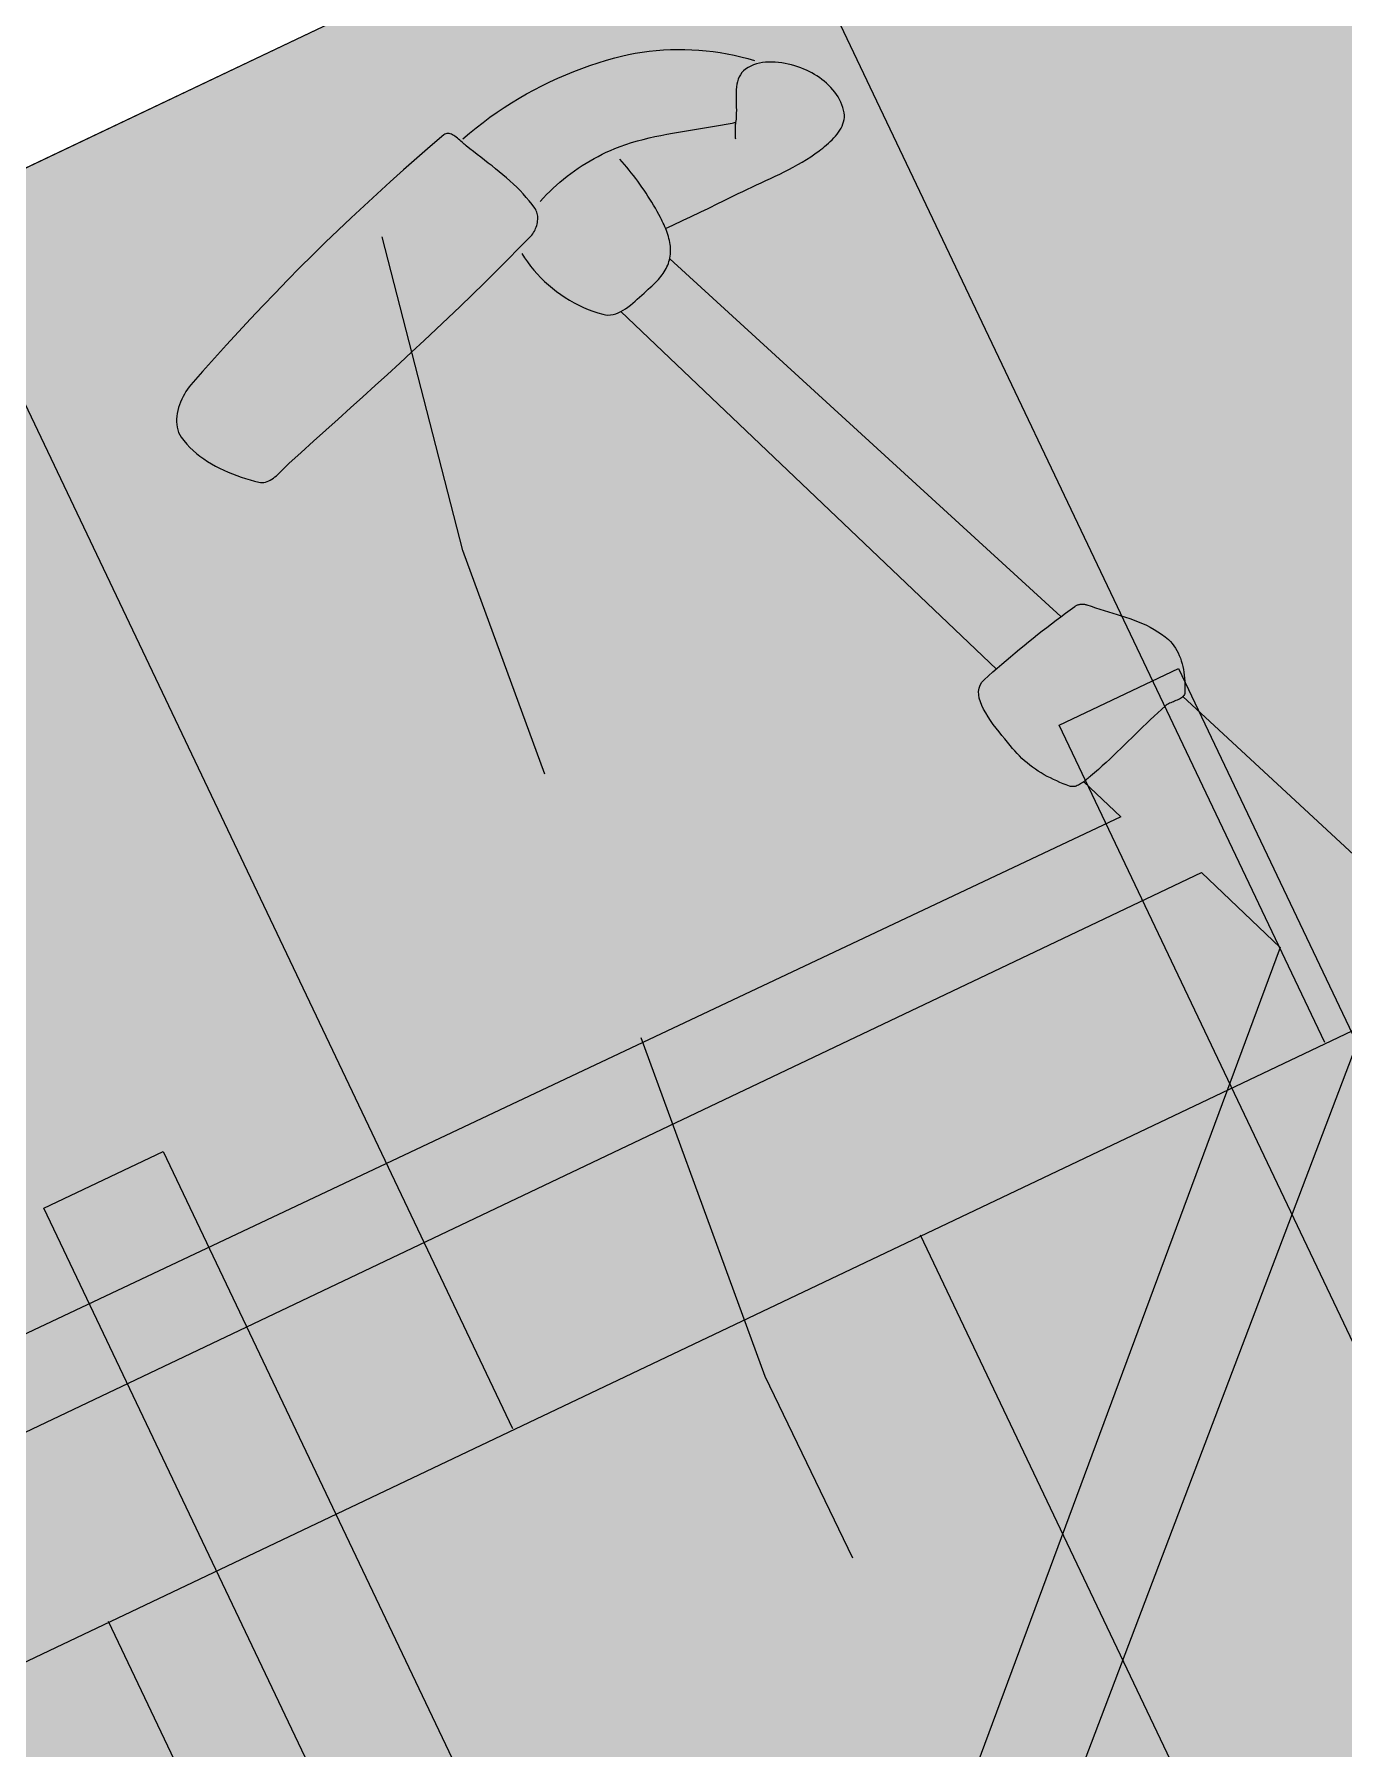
# Model space of a CAD drawing. Header units: metres. Extents: x 678805 to 1359287, y 2747329 to 5497370.
# Drawn here: x 680006.296 to 680006.878, y 2748700.958 to 2748701.721 of the extents above; entities that cross this region are included whole.
import ezdxf

# ---------------------------------------------------------------- set-up
doc = ezdxf.new("R2010")
doc.units = ezdxf.units.M
doc.linetypes.add('XREF_MON_SFT_TREES$0$HIDDEN', pattern=[0.375, 0.25, -0.125])
for name, color, linetype in [('00_XREF_MON_HSC_PAVEMENT', 7, 'Continuous'), ('00_XREF_TWQ_BUILDINGS', 7, 'Continuous'), ('00_XREF_TWQ_SFT_TREES', 7, 'Continuous'), ('XREF_MON_SFT_TREES$0$SL_TREE_CANOPY', 251, 'XREF_MON_SFT_TREES$0$HIDDEN')]:
    doc.layers.add(name, color=color, linetype=linetype)
doc.layers.add('XREF_MON_HSC_FURNITURE$0$03-PG-CBIncluded', color=8, linetype='Continuous', lineweight=5)
doc.layers.add('XREF_MON_HSC_PAVEMENT$0$02-L-Joints-Paviment_07_Precast Concrete Blocks 60X40', color=7, linetype='Continuous', lineweight=5, true_color=0x999999)
doc.layers.add('XREF_MON_HSC_PAVEMENT$0$03-TR-Pavement_07_Precast Concrete Blocks 60X40', color=7, linetype='Continuous', lineweight=5, true_color=0x999999)
doc.layers.add('XREF_MON_SFT_TREES$0$SL_TREE_PROSOPIS_CINERARIA', color=7, linetype='Continuous', true_color=0x5f7f00)
doc.layers.get('XREF_MON_SFT_TREES$0$SL_TREE_PROSOPIS_CINERARIA').off()

# ---------------------------------------------------------------- blocks, each defined once
blk = doc.blocks.new('XREF_MON_SFT_TREES$0$Prosopis_cineraria')
at = {"layer": 'XREF_MON_SFT_TREES$0$SL_TREE_CANOPY', "linetype": 'XREF_MON_SFT_TREES$0$HIDDEN'}
blk.add_circle((0, 0), 4, dxfattribs=at)
blk = doc.blocks.new('XREF_MON_SFT_TREES')
at = {"layer": 'XREF_MON_SFT_TREES$0$SL_TREE_PROSOPIS_CINERARIA', "rotation": 25.44812939262281}
for p in [(680010.30675, 2748702.681), (680002.62132, 2748699.04973)]:
    blk.add_blockref('XREF_MON_SFT_TREES$0$Prosopis_cineraria', p, dxfattribs=at)
blk = doc.blocks.new('XREF_MON_HSC_PAVEMENT')
at = {"layer": 'XREF_MON_HSC_PAVEMENT$0$02-L-Joints-Paviment_07_Precast Concrete Blocks 60X40'}
for points in [[(680006.87, 2748701.27258), (680006.61212, 2748701.81451)], [(680006.5088, 2748701.10071), (680006.25093, 2748701.64264)], [(680006.94807, 2748700.645), (680006.69019, 2748701.18693)], [(680006.58688, 2748700.47313), (680006.329, 2748701.01506)]]:
    blk.add_lwpolyline(points, dxfattribs=at)
at = {"layer": 'XREF_MON_HSC_PAVEMENT$0$03-TR-Pavement_07_Precast Concrete Blocks 60X40'}
for points in [[(680009.14681, 2748703.01999), (679987.832, 2748692.87701)], [(680009.40467, 2748702.47822), (680003.62708, 2748699.72886)]]:
    blk.add_lwpolyline(points, dxfattribs=at)
blk = doc.blocks.new('XREF_MON_HSC_FURNITURE$0$Bicycle rack')
at = {"true_color": 0xfcfcfc}
h = blk.add_hatch(color=7, dxfattribs=at)
h.dxf.hatch_style = 1
h.paths.add_polyline_path([(3659.3427, 29.62146), (3659.3427, 34.43162), (3657.5927, 34.43162), (3657.5927, 29.62146)])
at = {"color": 253}
for p, q in [((3658.02621, 32.42809), (3658.20679, 32.49999)), ((3657.99374, 32.42936), (3657.99537, 32.43043)), ((3657.99537, 32.43043), (3657.99705, 32.43141)), ((3657.99705, 32.43141), (3657.99878, 32.43232)), ((3657.99878, 32.43232), (3658.00057, 32.43313)), ((3658.00057, 32.43313), (3658.00171, 32.43356)), ((3658.00171, 32.43356), (3658.00289, 32.4339)), ((3658.00289, 32.4339), (3658.00408, 32.43417)), ((3658.00408, 32.43417), (3658.0053, 32.43435)), ((3658.0053, 32.43435), (3658.00654, 32.43446)), ((3658.00654, 32.43446), (3658.00778, 32.4345)), ((3658.00778, 32.4345), (3658.00904, 32.43447)), ((3658.00904, 32.43447), (3658.01031, 32.43438)), ((3658.01031, 32.43438), (3658.01158, 32.43423)), ((3658.01158, 32.43423), (3658.01285, 32.43402)), ((3658.01285, 32.43402), (3658.01411, 32.43376)), ((3658.01411, 32.43376), (3658.01538, 32.43345)), ((3658.01538, 32.43345), (3658.01663, 32.4331)), ((3658.01663, 32.4331), (3658.01787, 32.4327)), ((3658.01787, 32.4327), (3658.0191, 32.43227)), ((3658.0191, 32.43227), (3658.0203, 32.4318)), ((3658.0203, 32.4318), (3658.02149, 32.4313)), ((3658.02149, 32.4313), (3658.02265, 32.43077)), ((3658.02265, 32.43077), (3658.02378, 32.43022)), ((3658.02378, 32.43022), (3658.02488, 32.42965)), ((3658.02488, 32.42965), (3658.02531, 32.42938)), ((3658.66657, 31.94339), (3658.1942, 32.4366)), ((3657.98475, 32.42168), (3657.98617, 32.42308)), ((3657.98617, 32.42308), (3657.98762, 32.42444)), ((3657.98762, 32.42444), (3657.9891, 32.42575)), ((3657.9891, 32.42575), (3657.99061, 32.42702)), ((3657.99061, 32.42702), (3657.99215, 32.42822)), ((3657.99215, 32.42822), (3657.99374, 32.42936)), ((3658.02531, 32.42938), (3658.02566, 32.42905)), ((3658.02566, 32.42905), (3658.02594, 32.42868)), ((3658.02594, 32.42868), (3658.02616, 32.42826)), ((3658.02616, 32.42826), (3658.02632, 32.4278)), ((3658.02632, 32.4278), (3658.02644, 32.42731)), ((3658.02637, 32.42206), (3658.02636, 32.42146)), ((3658.0264, 32.42266), (3658.02637, 32.42206)), ((3658.02644, 32.42327), (3658.0264, 32.42266)), ((3658.02644, 32.42731), (3658.02651, 32.42679)), ((3658.02648, 32.42388), (3658.02644, 32.42327)), ((3658.02652, 32.42449), (3658.02648, 32.42388)), ((3658.02651, 32.42679), (3658.02655, 32.42624)), ((3658.02655, 32.42509), (3658.02652, 32.42449)), ((3658.02655, 32.42624), (3658.02656, 32.42568)), ((3658.02656, 32.42568), (3658.02655, 32.42509)), ((3657.97787, 32.41435), (3657.97923, 32.41584)), ((3657.97923, 32.41584), (3657.98059, 32.41732)), ((3657.98059, 32.41732), (3657.98196, 32.41879)), ((3657.98196, 32.41879), (3657.98334, 32.42025)), ((3657.98334, 32.42025), (3657.98475, 32.42168)), ((3658.02636, 32.42146), (3658.02637, 32.42087)), ((3658.02637, 32.42087), (3658.02641, 32.4203)), ((3658.02641, 32.4203), (3658.02649, 32.41976)), ((3658.02649, 32.41976), (3658.02662, 32.41923)), ((3658.02662, 32.41923), (3658.02726, 32.41705)), ((3658.02726, 32.41705), (3658.02793, 32.41487)), ((3658.02793, 32.41487), (3658.02862, 32.4127)), ((3658.10043, 32.40187), (3658.14558, 32.41924)), ((3658.14558, 32.41924), (3658.63531, 31.91561)), ((3657.97067, 32.40667), (3657.97085, 32.40688)), ((3657.97085, 32.40688), (3657.97105, 32.40708)), ((3657.97105, 32.40708), (3657.97243, 32.40849)), ((3657.97243, 32.40849), (3657.9738, 32.40993)), ((3657.9738, 32.40993), (3657.97516, 32.41139)), ((3657.97516, 32.41139), (3657.97652, 32.41286)), ((3657.97652, 32.41286), (3657.97787, 32.41435)), ((3658.02862, 32.4127), (3658.02932, 32.41053)), ((3658.02932, 32.41053), (3658.03004, 32.40836)), ((3658.03004, 32.40836), (3658.03077, 32.4062)), ((3657.70694, 32.39972), (3657.70583, 32.399)), ((3657.7081, 32.4004), (3657.70694, 32.39972)), ((3657.70928, 32.40104), (3657.7081, 32.4004)), ((3657.71049, 32.40163), (3657.70928, 32.40104)), ((3657.71173, 32.40217), (3657.71049, 32.40163)), ((3657.71299, 32.40266), (3657.71173, 32.40217)), ((3657.71426, 32.4031), (3657.71299, 32.40266)), ((3657.71555, 32.40347), (3657.71426, 32.4031)), ((3657.71684, 32.40379), (3657.71555, 32.40347)), ((3657.71814, 32.40403), (3657.71684, 32.40379)), ((3657.71944, 32.40421), (3657.71814, 32.40403)), ((3657.72074, 32.40431), (3657.71944, 32.40421)), ((3657.72203, 32.40434), (3657.72074, 32.40431)), ((3657.72331, 32.40428), (3657.72203, 32.40434)), ((3657.72458, 32.40415), (3657.72331, 32.40428)), ((3657.72582, 32.40392), (3657.72458, 32.40415)), ((3657.72705, 32.4036), (3657.72582, 32.40392)), ((3657.72799, 32.40326), (3657.72705, 32.4036)), ((3657.72887, 32.40283), (3657.72799, 32.40326)), ((3657.72971, 32.4023), (3657.72887, 32.40283)), ((3657.73049, 32.40169), (3657.72971, 32.4023)), ((3657.73122, 32.401), (3657.73049, 32.40169)), ((3657.7319, 32.40025), (3657.73122, 32.401)), ((3657.73254, 32.39943), (3657.7319, 32.40025)), ((3657.73314, 32.39856), (3657.73254, 32.39943)), ((3657.96923, 32.40298), (3657.96926, 32.40326)), ((3657.96923, 32.40269), (3657.96923, 32.40298)), ((3657.96924, 32.40242), (3657.96923, 32.40269)), ((3657.96927, 32.40214), (3657.96924, 32.40242)), ((3657.96926, 32.40326), (3657.96929, 32.40354)), ((3657.96931, 32.40187), (3657.96927, 32.40214)), ((3657.96929, 32.40354), (3657.96934, 32.40382)), ((3657.96979, 32.39932), (3657.96931, 32.40187)), ((3657.96934, 32.40382), (3657.9694, 32.40411)), ((3657.9694, 32.40411), (3657.96948, 32.40439)), ((3657.96948, 32.40439), (3657.96956, 32.40466)), ((3657.96956, 32.40466), (3657.96966, 32.40493)), ((3657.96966, 32.40493), (3657.96978, 32.4052)), ((3657.96978, 32.4052), (3657.9699, 32.40547)), ((3657.97029, 32.39678), (3657.96979, 32.39932)), ((3657.9699, 32.40547), (3657.97004, 32.40572)), ((3657.97004, 32.40572), (3657.97018, 32.40597)), ((3657.97018, 32.40597), (3657.97033, 32.40621)), ((3657.97033, 32.40621), (3657.9705, 32.40644)), ((3657.9705, 32.40644), (3657.97067, 32.40667)), ((3658.03077, 32.4062), (3658.0315, 32.40404)), ((3658.0315, 32.40404), (3658.03224, 32.40188)), ((3658.03224, 32.40188), (3658.03299, 32.39973)), ((3658.03299, 32.39973), (3658.03373, 32.39757)), ((3658.10043, 31.50229), (3658.10043, 32.40187)), ((3657.6977, 32.39162), (3657.69677, 32.39049)), ((3657.69867, 32.39272), (3657.6977, 32.39162)), ((3657.69966, 32.39377), (3657.69867, 32.39272)), ((3657.70068, 32.39478), (3657.69966, 32.39377)), ((3657.7017, 32.39575), (3657.70068, 32.39478)), ((3657.70273, 32.39666), (3657.7017, 32.39575)), ((3657.70372, 32.39747), (3657.70273, 32.39666)), ((3657.70475, 32.39825), (3657.70372, 32.39747)), ((3657.70583, 32.399), (3657.70475, 32.39825)), ((3657.73369, 32.39764), (3657.73314, 32.39856)), ((3657.7342, 32.39668), (3657.73369, 32.39764)), ((3657.73467, 32.39568), (3657.7342, 32.39668)), ((3657.7351, 32.39465), (3657.73467, 32.39568)), ((3657.7355, 32.39361), (3657.7351, 32.39465)), ((3657.73587, 32.39254), (3657.7355, 32.39361)), ((3657.7362, 32.39147), (3657.73587, 32.39254)), ((3657.75227, 32.30569), (3657.97074, 32.39439)), ((3657.9708, 32.39424), (3657.97029, 32.39678)), ((3657.97132, 32.3917), (3657.9708, 32.39424)), ((3657.97186, 32.38917), (3657.97132, 32.3917)), ((3658.03373, 32.39757), (3658.03447, 32.39541)), ((3658.03447, 32.39541), (3658.0352, 32.39325)), ((3658.0352, 32.39325), (3658.03592, 32.39109)), ((3657.69279, 32.38435), (3657.69217, 32.38306)), ((3657.69347, 32.38563), (3657.69279, 32.38435)), ((3657.69421, 32.38689), (3657.69347, 32.38563)), ((3657.69502, 32.38812), (3657.69421, 32.38689)), ((3657.69587, 32.38932), (3657.69502, 32.38812)), ((3657.69677, 32.39049), (3657.69587, 32.38932)), ((3657.73651, 32.3904), (3657.7362, 32.39147)), ((3657.73679, 32.38934), (3657.73651, 32.3904)), ((3657.73704, 32.38828), (3657.73679, 32.38934)), ((3657.73726, 32.38725), (3657.73704, 32.38828)), ((3657.73747, 32.38624), (3657.73726, 32.38725)), ((3657.73787, 32.38402), (3657.73747, 32.38624)), ((3657.7382, 32.38179), (3657.73787, 32.38402)), ((3657.97241, 32.38663), (3657.97186, 32.38917)), ((3657.97297, 32.3841), (3657.97241, 32.38663)), ((3657.97355, 32.38158), (3657.97297, 32.3841)), ((3658.03592, 32.39109), (3658.03664, 32.38893)), ((3658.03664, 32.38893), (3658.03733, 32.38676)), ((3658.03733, 32.38676), (3658.03801, 32.38458)), ((3658.03801, 32.38458), (3658.03867, 32.3824)), ((3657.68676, 32.37524), (3657.68884, 32.37755)), ((3657.69039, 32.37638), (3657.69034, 32.37503)), ((3657.69056, 32.37773), (3657.69039, 32.37638)), ((3657.69082, 32.37908), (3657.69056, 32.37773)), ((3657.69119, 32.38041), (3657.69082, 32.37908)), ((3657.69164, 32.38174), (3657.69119, 32.38041)), ((3657.69217, 32.38306), (3657.69164, 32.38174)), ((3657.73849, 32.37955), (3657.7382, 32.38179)), ((3657.73872, 32.37731), (3657.73849, 32.37955)), ((3657.7389, 32.37506), (3657.73872, 32.37731)), ((3657.97414, 32.37905), (3657.97355, 32.38158)), ((3657.97474, 32.37653), (3657.97414, 32.37905)), ((3657.97535, 32.37401), (3657.97474, 32.37653)), ((3658.03867, 32.3824), (3658.03931, 32.38022)), ((3658.03931, 32.38022), (3658.03993, 32.37802)), ((3658.03993, 32.37802), (3658.04051, 32.37582)), ((3658.04147, 32.37201), (3658.06265, 32.38016)), ((3658.06265, 32.38016), (3658.06005, 31.50489)), ((3657.68092, 32.36788), (3657.6828, 32.3704)), ((3657.6828, 32.3704), (3657.68475, 32.37285)), ((3657.68475, 32.37285), (3657.68676, 32.37524)), ((3657.69034, 32.37503), (3657.6904, 32.37369)), ((3657.6904, 32.37369), (3657.69058, 32.37234)), ((3657.69058, 32.37234), (3657.69086, 32.37123)), ((3657.69086, 32.37123), (3657.69128, 32.37019)), ((3657.69128, 32.37019), (3657.69182, 32.36923)), ((3657.69182, 32.36923), (3657.69248, 32.36834)), ((3657.73905, 32.37281), (3657.7389, 32.37506)), ((3657.73915, 32.37055), (3657.73905, 32.37281)), ((3657.73923, 32.36829), (3657.73915, 32.37055)), ((3657.97598, 32.3715), (3657.97535, 32.37401)), ((3657.97662, 32.36899), (3657.97598, 32.3715)), ((3657.97727, 32.36648), (3657.97662, 32.36899)), ((3658.04051, 32.37582), (3658.04065, 32.3753)), ((3658.04065, 32.3753), (3658.04079, 32.37477)), ((3658.04079, 32.37477), (3658.04093, 32.37423)), ((3658.04093, 32.37423), (3658.04108, 32.37368)), ((3658.04108, 32.37368), (3658.04122, 32.37312)), ((3658.04122, 32.37312), (3658.04136, 32.37255)), ((3658.04136, 32.37255), (3658.04148, 32.37198)), ((3658.04148, 32.37198), (3658.04159, 32.3714)), ((3658.04159, 32.3714), (3658.04169, 32.37083)), ((3658.04169, 32.37083), (3658.04176, 32.37027)), ((3658.04176, 32.37027), (3658.0418, 32.36971)), ((3658.04181, 32.36862), (3658.04176, 32.3681)), ((3658.0418, 32.36971), (3658.04182, 32.36916)), ((3658.04182, 32.36916), (3658.04181, 32.36862)), ((3657.67568, 32.36001), (3657.67735, 32.36269)), ((3657.67735, 32.36269), (3657.6791, 32.36531)), ((3657.6791, 32.36531), (3657.68092, 32.36788)), ((3657.69248, 32.36834), (3657.69323, 32.36752)), ((3657.69323, 32.36752), (3657.69409, 32.36675)), ((3657.69409, 32.36675), (3657.69502, 32.36604)), ((3657.69502, 32.36604), (3657.69602, 32.36537)), ((3657.69602, 32.36537), (3657.69709, 32.36473)), ((3657.69709, 32.36473), (3657.6982, 32.36413)), ((3657.6982, 32.36413), (3657.69935, 32.36355)), ((3657.69935, 32.36355), (3657.70053, 32.363)), ((3657.70053, 32.363), (3657.70173, 32.36245)), ((3657.70173, 32.36245), (3657.70293, 32.36191)), ((3657.70293, 32.36191), (3657.70413, 32.36138)), ((3657.70413, 32.36138), (3657.70531, 32.36083)), ((3657.73927, 32.36603), (3657.73923, 32.36829)), ((3657.73929, 32.36376), (3657.73927, 32.36603)), ((3657.73928, 32.35923), (3657.73929, 32.3615)), ((3657.73929, 32.3615), (3657.73929, 32.36376)), ((3657.97794, 32.36397), (3657.97727, 32.36648)), ((3657.97862, 32.36147), (3657.97794, 32.36397)), ((3657.97931, 32.35897), (3657.97862, 32.36147)), ((3658.036, 32.36125), (3658.03481, 32.36026)), ((3658.03717, 32.36225), (3658.036, 32.36125)), ((3658.03831, 32.36328), (3658.03717, 32.36225)), ((3658.03942, 32.36433), (3658.03831, 32.36328)), ((3658.04051, 32.3654), (3658.03942, 32.36433)), ((3658.04085, 32.36578), (3658.04051, 32.3654)), ((3658.04113, 32.3662), (3658.04085, 32.36578)), ((3658.04136, 32.36664), (3658.04113, 32.3662)), ((3658.04154, 32.3671), (3658.04136, 32.36664)), ((3658.04167, 32.36759), (3658.04154, 32.3671)), ((3658.04176, 32.3681), (3658.04167, 32.36759)), ((3657.67109, 32.3517), (3657.67254, 32.35451)), ((3657.67254, 32.35451), (3657.67407, 32.35728)), ((3657.67407, 32.35728), (3657.67568, 32.36001)), ((3657.70531, 32.36083), (3657.70647, 32.36027)), ((3657.70647, 32.36027), (3657.70759, 32.35969)), ((3657.70759, 32.35969), (3657.70866, 32.35909)), ((3657.70832, 32.35153), (3657.70901, 32.35412)), ((3657.70866, 32.35909), (3657.70968, 32.35845)), ((3657.70901, 32.35412), (3657.70968, 32.35671)), ((3657.70968, 32.35845), (3657.71, 32.35824)), ((3657.70968, 32.35671), (3657.70981, 32.35725)), ((3657.70981, 32.35725), (3657.70995, 32.35778)), ((3657.70995, 32.35778), (3657.71007, 32.3582)), ((3657.71, 32.35824), (3657.71033, 32.35803)), ((3657.71033, 32.35803), (3657.71066, 32.35782)), ((3657.71066, 32.35782), (3657.71099, 32.35762)), ((3657.71099, 32.35762), (3657.71133, 32.35742)), ((3657.71133, 32.35742), (3657.71167, 32.35723)), ((3657.71167, 32.35723), (3657.71201, 32.35704)), ((3657.71201, 32.35704), (3657.71235, 32.35686)), ((3657.71235, 32.35686), (3657.7127, 32.35668)), ((3657.7127, 32.35668), (3657.71304, 32.3565)), ((3657.71304, 32.3565), (3657.71339, 32.35633)), ((3657.71339, 32.35633), (3657.71375, 32.35616)), ((3657.71375, 32.35616), (3657.7141, 32.356)), ((3657.7141, 32.356), (3657.71446, 32.35584)), ((3657.71446, 32.35584), (3657.71481, 32.35568)), ((3657.71481, 32.35568), (3657.71517, 32.35553)), ((3657.71517, 32.35553), (3657.71553, 32.35539)), ((3657.71553, 32.35539), (3657.7159, 32.35525)), ((3657.7159, 32.35525), (3657.71626, 32.35511)), ((3657.71626, 32.35511), (3657.71663, 32.35498)), ((3657.7392, 32.35241), (3657.73923, 32.35468)), ((3657.73923, 32.35468), (3657.73926, 32.35695)), ((3657.73926, 32.35695), (3657.73928, 32.35923)), ((3657.76409, 32.27598), (3657.97951, 32.35844)), ((3657.98002, 32.35648), (3657.97931, 32.35897)), ((3657.98073, 32.35399), (3657.98002, 32.35648)), ((3657.98146, 32.3515), (3657.98073, 32.35399)), ((3658.02446, 32.35349), (3658.02308, 32.35281)), ((3658.02583, 32.35421), (3658.02446, 32.35349)), ((3658.02717, 32.35497), (3658.02583, 32.35421)), ((3658.0285, 32.35577), (3658.02717, 32.35497)), ((3658.0298, 32.3566), (3658.0285, 32.35577)), ((3658.03109, 32.35747), (3658.0298, 32.3566)), ((3658.03235, 32.35837), (3658.03109, 32.35747)), ((3658.03359, 32.3593), (3658.03235, 32.35837)), ((3658.03481, 32.36026), (3658.03359, 32.3593)), ((3657.66719, 32.34304), (3657.66841, 32.34596)), ((3657.66841, 32.34596), (3657.66971, 32.34885)), ((3657.66971, 32.34885), (3657.67109, 32.3517)), ((3657.7061, 32.34378), (3657.70685, 32.34636)), ((3657.70685, 32.34636), (3657.70759, 32.34895)), ((3657.70759, 32.34895), (3657.70832, 32.35153)), ((3657.73915, 32.34561), (3657.73916, 32.34788)), ((3657.73916, 32.34788), (3657.73917, 32.35014)), ((3657.73917, 32.35014), (3657.7392, 32.35241)), ((3657.98205, 32.35004), (3657.98146, 32.3515)), ((3657.98286, 32.34882), (3657.98205, 32.35004)), ((3657.98387, 32.34782), (3657.98286, 32.34882)), ((3657.98507, 32.34703), (3657.98387, 32.34782)), ((3657.98643, 32.34642), (3657.98507, 32.34703)), ((3657.98795, 32.346), (3657.98643, 32.34642)), ((3657.98959, 32.34573), (3657.98795, 32.346)), ((3657.99512, 32.34573), (3657.99319, 32.34561)), ((3657.9971, 32.34595), (3657.99512, 32.34573)), ((3657.99912, 32.34625), (3657.9971, 32.34595)), ((3658.00116, 32.34662), (3657.99912, 32.34625)), ((3658.0032, 32.34704), (3658.00116, 32.34662)), ((3658.00522, 32.34749), (3658.0032, 32.34704)), ((3658.00721, 32.34797), (3658.00522, 32.34749)), ((3658.00915, 32.34845), (3658.00721, 32.34797)), ((3658.01102, 32.34892), (3658.00915, 32.34845)), ((3658.01279, 32.34936), (3658.01102, 32.34892)), ((3658.01446, 32.34977), (3658.01279, 32.34936)), ((3658.01593, 32.35014), (3658.01446, 32.34977)), ((3658.01739, 32.35058), (3658.01593, 32.35014)), ((3658.01884, 32.35106), (3658.01739, 32.35058)), ((3658.02027, 32.3516), (3658.01884, 32.35106)), ((3658.02168, 32.35218), (3658.02027, 32.3516)), ((3658.02308, 32.35281), (3658.02168, 32.35218)), ((3657.665, 32.33712), (3657.66606, 32.34009)), ((3657.66606, 32.34009), (3657.66719, 32.34304)), ((3657.70382, 32.33603), (3657.70458, 32.33861)), ((3657.70458, 32.33861), (3657.70534, 32.3412)), ((3657.70534, 32.3412), (3657.7061, 32.34378)), ((3657.73917, 32.34334), (3657.73915, 32.34561)), ((3657.7392, 32.34108), (3657.73917, 32.34334)), ((3657.73924, 32.33935), (3657.7392, 32.34108)), ((3657.73927, 32.33761), (3657.73924, 32.33935)), ((3657.99134, 32.3456), (3657.98959, 32.34573)), ((3657.99319, 32.34561), (3657.99134, 32.3456)), ((3657.66236, 32.32808), (3657.66316, 32.33111)), ((3657.66316, 32.33111), (3657.66404, 32.33412)), ((3657.66404, 32.33412), (3657.665, 32.33712)), ((3657.70166, 32.32826), (3657.70236, 32.33085)), ((3657.70236, 32.33085), (3657.70308, 32.33344)), ((3657.70308, 32.33344), (3657.70382, 32.33603)), ((3657.7393, 32.33588), (3657.73927, 32.33761)), ((3657.73932, 32.33414), (3657.7393, 32.33588)), ((3657.73934, 32.3324), (3657.73932, 32.33414)), ((3657.73936, 32.33067), (3657.73934, 32.3324)), ((3657.73937, 32.32893), (3657.73936, 32.33067)), ((3657.66105, 32.32198), (3657.66166, 32.32503)), ((3657.66166, 32.32503), (3657.66236, 32.32808)), ((3657.69978, 32.32045), (3657.70036, 32.32306)), ((3657.70036, 32.32306), (3657.70099, 32.32566)), ((3657.70099, 32.32566), (3657.70166, 32.32826)), ((3657.73938, 32.32719), (3657.73937, 32.32893)), ((3657.73939, 32.32546), (3657.73938, 32.32719)), ((3657.73939, 32.32372), (3657.73939, 32.32546)), ((3657.73939, 32.32198), (3657.73939, 32.32372)), ((3657.65984, 32.31441), (3657.6604, 32.31821)), ((3657.6604, 32.31821), (3657.66105, 32.32198)), ((3657.69876, 32.31521), (3657.69924, 32.31783)), ((3657.69924, 32.31783), (3657.69978, 32.32045)), ((3657.73934, 32.31503), (3657.73936, 32.31677)), ((3657.73936, 32.31677), (3657.73937, 32.31851)), ((3657.73937, 32.31851), (3657.73938, 32.32025)), ((3657.73938, 32.32025), (3657.73939, 32.32198)), ((3657.65898, 32.30676), (3657.65937, 32.3106)), ((3657.65937, 32.3106), (3657.65984, 32.31441)), ((3657.69772, 32.30728), (3657.69799, 32.30993)), ((3657.69799, 32.30993), (3657.69834, 32.31258)), ((3657.69834, 32.31258), (3657.69876, 32.31521)), ((3657.71506, 32.30767), (3657.7135, 32.30735)), ((3657.71663, 32.30796), (3657.71506, 32.30767)), ((3657.71819, 32.30823), (3657.71663, 32.30796)), ((3657.71977, 32.30848), (3657.71819, 32.30823)), ((3657.72134, 32.30871), (3657.71977, 32.30848)), ((3657.72292, 32.30892), (3657.72134, 32.30871)), ((3657.7245, 32.30911), (3657.72292, 32.30892)), ((3657.72608, 32.30928), (3657.7245, 32.30911)), ((3657.72766, 32.30943), (3657.72608, 32.30928)), ((3657.72924, 32.30956), (3657.72766, 32.30943)), ((3657.73083, 32.30967), (3657.72924, 32.30956)), ((3657.73241, 32.30976), (3657.73083, 32.30967)), ((3657.73399, 32.30983), (3657.73241, 32.30976)), ((3657.73488, 32.30985), (3657.73399, 32.30983)), ((3657.73578, 32.30987), (3657.73488, 32.30985)), ((3657.73668, 32.30987), (3657.73578, 32.30987)), ((3657.73759, 32.30986), (3657.73668, 32.30987)), ((3657.7385, 32.30983), (3657.73759, 32.30986)), ((3657.73942, 32.30979), (3657.7385, 32.30983)), ((3657.73927, 32.30983), (3657.7393, 32.31156)), ((3657.73927, 32.30979), (3657.73927, 32.30983)), ((3657.7393, 32.31156), (3657.73932, 32.3133)), ((3657.73932, 32.3133), (3657.73934, 32.31503)), ((3657.74033, 32.30972), (3657.73942, 32.30979)), ((3657.74124, 32.30964), (3657.74033, 32.30972)), ((3657.74215, 32.30953), (3657.74124, 32.30964)), ((3657.74305, 32.3094), (3657.74215, 32.30953)), ((3657.74394, 32.30924), (3657.74305, 32.3094)), ((3657.74482, 32.30905), (3657.74394, 32.30924)), ((3657.7457, 32.30883), (3657.74482, 32.30905)), ((3657.74656, 32.30859), (3657.7457, 32.30883)), ((3657.7474, 32.30831), (3657.74656, 32.30859)), ((3657.74823, 32.30799), (3657.7474, 32.30831)), ((3657.74905, 32.30764), (3657.74823, 32.30799)), ((3657.74984, 32.30725), (3657.74905, 32.30764)), ((3657.65847, 32.29906), (3657.65868, 32.30292)), ((3657.65868, 32.30292), (3657.65898, 32.30676)), ((3657.69739, 32.30055), (3657.69743, 32.30259)), ((3657.69739, 32.29852), (3657.69739, 32.30055)), ((3657.69743, 32.30259), (3657.69752, 32.30462)), ((3657.69752, 32.30462), (3657.69772, 32.30728)), ((3657.70425, 32.30507), (3657.70273, 32.30462)), ((3657.70578, 32.3055), (3657.70425, 32.30507)), ((3657.70731, 32.30591), (3657.70578, 32.3055)), ((3657.70885, 32.3063), (3657.70731, 32.30591)), ((3657.7104, 32.30667), (3657.70885, 32.3063)), ((3657.71195, 32.30702), (3657.7104, 32.30667)), ((3657.7135, 32.30735), (3657.71195, 32.30702)), ((3657.75061, 32.30682), (3657.74984, 32.30725)), ((3657.75136, 32.30635), (3657.75061, 32.30682)), ((3657.75203, 32.30588), (3657.75136, 32.30635)), ((3657.75267, 32.30537), (3657.75203, 32.30588)), ((3657.75328, 32.30483), (3657.75267, 32.30537)), ((3657.75387, 32.30425), (3657.75328, 32.30483)), ((3657.75443, 32.30364), (3657.75387, 32.30425)), ((3657.75497, 32.30301), (3657.75443, 32.30364)), ((3657.75548, 32.30235), (3657.75497, 32.30301)), ((3657.75596, 32.30167), (3657.75548, 32.30235)), ((3657.75643, 32.30097), (3657.75596, 32.30167)), ((3657.75687, 32.30025), (3657.75643, 32.30097)), ((3657.75728, 32.29951), (3657.75687, 32.30025)), ((3657.6583, 32.29132), (3657.65834, 32.29519)), ((3657.65834, 32.29519), (3657.65847, 32.29906)), ((3657.69745, 32.29647), (3657.69739, 32.29852)), ((3657.69755, 32.29443), (3657.69745, 32.29647)), ((3657.69769, 32.29239), (3657.69755, 32.29443)), ((3657.69788, 32.29035), (3657.69769, 32.29239)), ((3657.75767, 32.29875), (3657.75728, 32.29951)), ((3657.75804, 32.29799), (3657.75767, 32.29875)), ((3657.75839, 32.29721), (3657.75804, 32.29799)), ((3657.75872, 32.29643), (3657.75839, 32.29721)), ((3657.75902, 32.29564), (3657.75872, 32.29643)), ((3657.75931, 32.29484), (3657.75902, 32.29564)), ((3657.75957, 32.29405), (3657.75931, 32.29484)), ((3657.75982, 32.29325), (3657.75957, 32.29405)), ((3657.76004, 32.29246), (3657.75982, 32.29325)), ((3657.76038, 32.29127), (3657.76004, 32.29246)), ((3657.65835, 32.28745), (3657.6583, 32.29132)), ((3657.65848, 32.28358), (3657.65835, 32.28745)), ((3657.69812, 32.28831), (3657.69788, 32.29035)), ((3657.6984, 32.28628), (3657.69812, 32.28831)), ((3657.69873, 32.28425), (3657.6984, 32.28628)), ((3657.76075, 32.29004), (3657.76038, 32.29127)), ((3657.76114, 32.28879), (3657.76075, 32.29004)), ((3657.76155, 32.28752), (3657.76114, 32.28879)), ((3657.76195, 32.28623), (3657.76155, 32.28752)), ((3657.76235, 32.28492), (3657.76195, 32.28623)), ((3657.76273, 32.28361), (3657.76235, 32.28492)), ((3657.6587, 32.27971), (3657.65848, 32.28358)), ((3657.659, 32.27585), (3657.6587, 32.27971)), ((3657.69911, 32.28223), (3657.69873, 32.28425)), ((3657.69953, 32.28022), (3657.69911, 32.28223)), ((3657.69999, 32.27822), (3657.69953, 32.28022)), ((3657.7005, 32.27624), (3657.69999, 32.27822)), ((3657.76309, 32.2823), (3657.76273, 32.28361)), ((3657.76341, 32.28099), (3657.76309, 32.2823)), ((3657.76368, 32.27969), (3657.76341, 32.28099)), ((3657.7639, 32.2784), (3657.76368, 32.27969)), ((3657.76405, 32.27713), (3657.7639, 32.2784)), ((3657.76413, 32.27588), (3657.76405, 32.27713)), ((3657.6594, 32.272), (3657.659, 32.27585)), ((3657.65987, 32.26816), (3657.6594, 32.272)), ((3657.70105, 32.27427), (3657.7005, 32.27624)), ((3657.70165, 32.27231), (3657.70105, 32.27427)), ((3657.70229, 32.27037), (3657.70165, 32.27231)), ((3657.70297, 32.26845), (3657.70229, 32.27037)), ((3657.76249, 32.26911), (3657.76306, 32.27012)), ((3657.76306, 32.27012), (3657.7635, 32.27119)), ((3657.7635, 32.27119), (3657.76382, 32.2723)), ((3657.76382, 32.2723), (3657.76402, 32.27346)), ((3657.76402, 32.27346), (3657.76412, 32.27465)), ((3657.76412, 32.27465), (3657.76413, 32.27588)), ((3657.66043, 32.26434), (3657.65987, 32.26816)), ((3657.66108, 32.26054), (3657.66043, 32.26434)), ((3657.7037, 32.26655), (3657.70297, 32.26845)), ((3657.70447, 32.26467), (3657.7037, 32.26655)), ((3657.75534, 32.26171), (3657.75706, 32.26323)), ((3657.75706, 32.26323), (3657.75871, 32.26481)), ((3657.75871, 32.26481), (3657.76028, 32.26645)), ((3657.76028, 32.26645), (3657.76178, 32.26815)), ((3657.76178, 32.26815), (3657.76249, 32.26911)), ((3657.66182, 32.25676), (3657.66108, 32.26054)), ((3657.66263, 32.253), (3657.66182, 32.25676)), ((3657.68667, 32.25472), (3657.68478, 32.25385)), ((3657.68857, 32.25556), (3657.68667, 32.25472)), ((3657.69048, 32.25637), (3657.68857, 32.25556)), ((3657.69239, 32.25715), (3657.69048, 32.25637)), ((3657.69432, 32.25789), (3657.69239, 32.25715)), ((3657.69627, 32.25858), (3657.69432, 32.25789)), ((3657.69822, 32.25922), (3657.69627, 32.25858)), ((3657.70019, 32.25981), (3657.69822, 32.25922)), ((3657.70218, 32.26034), (3657.70019, 32.25981)), ((3657.70418, 32.2608), (3657.70218, 32.26034)), ((3657.70621, 32.2612), (3657.70418, 32.2608)), ((3657.70683, 32.26128), (3657.70621, 32.2612)), ((3657.70746, 32.26129), (3657.70683, 32.26128)), ((3657.70809, 32.26124), (3657.70746, 32.26129)), ((3657.70873, 32.26113), (3657.70809, 32.26124)), ((3657.70936, 32.26097), (3657.70873, 32.26113)), ((3657.70999, 32.26076), (3657.70936, 32.26097)), ((3657.71061, 32.2605), (3657.70999, 32.26076)), ((3657.71123, 32.2602), (3657.71061, 32.2605)), ((3657.71182, 32.25985), (3657.71123, 32.2602)), ((3657.71241, 32.25947), (3657.71182, 32.25985)), ((3657.71297, 32.25905), (3657.71241, 32.25947)), ((3657.71351, 32.2586), (3657.71297, 32.25905)), ((3657.71402, 32.25812), (3657.71351, 32.2586)), ((3657.7145, 32.25761), (3657.71402, 32.25812)), ((3657.71496, 32.25709), (3657.7145, 32.25761)), ((3657.71537, 32.25655), (3657.71496, 32.25709)), ((3657.71575, 32.25599), (3657.71537, 32.25655)), ((3657.71609, 32.25542), (3657.71575, 32.25599)), ((3657.71638, 32.25484), (3657.71609, 32.25542)), ((3657.71663, 32.25425), (3657.71638, 32.25484)), ((3657.7192, 32.24733), (3657.71663, 32.25425)), ((3657.74378, 32.25395), (3657.74583, 32.25507)), ((3657.74583, 32.25507), (3657.74783, 32.25626)), ((3657.74783, 32.25626), (3657.74979, 32.25752)), ((3657.74979, 32.25752), (3657.7517, 32.25885)), ((3657.7517, 32.25885), (3657.75355, 32.26025)), ((3657.75355, 32.26025), (3657.75534, 32.26171)), ((3657.66354, 32.24927), (3657.66263, 32.253)), ((3657.66453, 32.24557), (3657.66354, 32.24927)), ((3657.67172, 32.24739), (3657.66986, 32.24647)), ((3657.67357, 32.24832), (3657.67172, 32.24739)), ((3657.67543, 32.24925), (3657.67357, 32.24832)), ((3657.6773, 32.25019), (3657.67543, 32.24925)), ((3657.67916, 32.25112), (3657.6773, 32.25019)), ((3657.68103, 32.25204), (3657.67916, 32.25112)), ((3657.6829, 32.25295), (3657.68103, 32.25204)), ((3657.68478, 32.25385), (3657.6829, 32.25295)), ((3657.72172, 32.24039), (3657.7192, 32.24733)), ((3657.72184, 32.24731), (3657.72408, 32.24756)), ((3657.72408, 32.24756), (3657.72633, 32.24792)), ((3657.72633, 32.24792), (3657.72857, 32.24837)), ((3657.72857, 32.24837), (3657.7308, 32.24891)), ((3657.7308, 32.24891), (3657.73302, 32.24954)), ((3657.73302, 32.24954), (3657.73522, 32.25026)), ((3657.73522, 32.25026), (3657.73741, 32.25106)), ((3657.73741, 32.25106), (3657.73956, 32.25194)), ((3657.73956, 32.25194), (3657.74169, 32.25291)), ((3657.74169, 32.25291), (3657.74378, 32.25395)), ((3657.65924, 32.23964), (3657.65923, 32.23915)), ((3657.65923, 32.23915), (3657.65932, 32.23862)), ((3657.65934, 32.24012), (3657.65924, 32.23964)), ((3657.65953, 32.24057), (3657.65934, 32.24012)), ((3657.6598, 32.24099), (3657.65953, 32.24057)), ((3657.66014, 32.2414), (3657.6598, 32.24099)), ((3657.66054, 32.24178), (3657.66014, 32.2414)), ((3657.661, 32.24215), (3657.66054, 32.24178)), ((3657.6615, 32.2425), (3657.661, 32.24215)), ((3657.66205, 32.24284), (3657.6615, 32.2425)), ((3657.66263, 32.24316), (3657.66205, 32.24284)), ((3657.66323, 32.24346), (3657.66263, 32.24316)), ((3657.66384, 32.24375), (3657.66323, 32.24346)), ((3657.66447, 32.24404), (3657.66384, 32.24375)), ((3657.6651, 32.24431), (3657.66447, 32.24404)), ((3657.66572, 32.24457), (3657.6651, 32.24431)), ((3657.66633, 32.24483), (3657.66572, 32.24457)), ((3657.66692, 32.24508), (3657.66633, 32.24483)), ((3657.66748, 32.24533), (3657.66692, 32.24508)), ((3657.668, 32.24557), (3657.66748, 32.24533)), ((3657.66986, 32.24647), (3657.668, 32.24557)), ((3657.7242, 32.23343), (3657.72172, 32.24039)), ((3657.65932, 32.23862), (3657.66138, 32.23099)), ((3657.72663, 32.22645), (3657.7242, 32.23343)), ((3657.66138, 32.23099), (3657.6635, 32.22336)), ((3657.72901, 32.21946), (3657.72663, 32.22645)), ((3657.6635, 32.22336), (3657.66568, 32.21576)), ((3657.73136, 32.21246), (3657.72901, 32.21946)), ((3657.66568, 32.21576), (3657.66792, 32.20816)), ((3657.73367, 32.20544), (3657.73136, 32.21246)), ((3657.66792, 32.20816), (3657.67021, 32.20059)), ((3657.73594, 32.19841), (3657.73367, 32.20544)), ((3657.67021, 32.20059), (3657.67256, 32.19303)), ((3657.73819, 32.19137), (3657.73594, 32.19841)), ((3657.67256, 32.19303), (3657.67497, 32.18548)), ((3657.7404, 32.18432), (3657.73819, 32.19137)), ((3657.67497, 32.18548), (3657.67744, 32.17796)), ((3657.67744, 32.17796), (3657.67996, 32.17045)), ((3657.7426, 32.17727), (3657.7404, 32.18432)), ((3657.67996, 32.17045), (3657.68254, 32.16296)), ((3657.74477, 32.1702), (3657.7426, 32.17727)), ((3657.68254, 32.16296), (3657.68518, 32.15549)), ((3657.74692, 32.16313), (3657.74477, 32.1702)), ((3657.74906, 32.15606), (3657.74692, 32.16313)), ((3657.68518, 32.15549), (3657.68787, 32.14805)), ((3657.75119, 32.14898), (3657.74906, 32.15606)), ((3657.68787, 32.14805), (3657.69062, 32.14062)), ((3657.75332, 32.1419), (3657.75119, 32.14898)), ((3657.69062, 32.14062), (3657.69343, 32.13321)), ((3657.75543, 32.13482), (3657.75332, 32.1419)), ((3657.69343, 32.13321), (3657.69629, 32.12583)), ((3657.75754, 32.12774), (3657.75543, 32.13482)), ((3657.69629, 32.12583), (3657.6992, 32.11847)), ((3657.75966, 32.12066), (3657.75754, 32.12774)), ((3657.6992, 32.11847), (3657.70218, 32.11113)), ((3657.76178, 32.11358), (3657.75966, 32.12066)), ((3657.70218, 32.11113), (3657.7052, 32.10382)), ((3657.76202, 32.11282), (3657.76178, 32.11358)), ((3657.76228, 32.11204), (3657.76202, 32.11282)), ((3657.76256, 32.11123), (3657.76228, 32.11204)), ((3657.76286, 32.11042), (3657.76256, 32.11123)), ((3657.76315, 32.1096), (3657.76286, 32.11042)), ((3657.76345, 32.10876), (3657.76315, 32.1096)), ((3657.7052, 32.10382), (3657.70828, 32.09653)), ((3657.76373, 32.10792), (3657.76345, 32.10876)), ((3657.764, 32.10708), (3657.76373, 32.10792)), ((3657.76424, 32.10624), (3657.764, 32.10708)), ((3657.76446, 32.10541), (3657.76424, 32.10624)), ((3657.76464, 32.10458), (3657.76446, 32.10541)), ((3657.76477, 32.10376), (3657.76464, 32.10458)), ((3657.76486, 32.10296), (3657.76477, 32.10376)), ((3657.76489, 32.10217), (3657.76486, 32.10296)), ((3657.76486, 32.1014), (3657.76489, 32.10217)), ((3657.70828, 32.09653), (3657.71142, 32.08927)), ((3657.75952, 32.09336), (3657.7609, 32.09487)), ((3657.7609, 32.09487), (3657.76223, 32.09641)), ((3657.76223, 32.09641), (3657.76352, 32.09795)), ((3657.76352, 32.09795), (3657.76396, 32.09858)), ((3657.76396, 32.09858), (3657.76431, 32.09924)), ((3657.76431, 32.09924), (3657.76458, 32.09994)), ((3657.76458, 32.09994), (3657.76475, 32.10066)), ((3657.76475, 32.10066), (3657.76486, 32.1014)), ((3657.71142, 32.08927), (3657.71193, 32.08818)), ((3657.71193, 32.08818), (3657.71251, 32.08709)), ((3657.71251, 32.08709), (3657.71315, 32.08601)), ((3657.75204, 32.08618), (3657.75362, 32.08754)), ((3657.75362, 32.08754), (3657.75515, 32.08894)), ((3657.75515, 32.08894), (3657.75665, 32.09038)), ((3657.75665, 32.09038), (3657.75811, 32.09186)), ((3657.75811, 32.09186), (3657.75952, 32.09336)), ((3657.71315, 32.08601), (3657.71387, 32.08493)), ((3657.71387, 32.08493), (3657.71464, 32.08387)), ((3657.71464, 32.08387), (3657.71546, 32.08284)), ((3657.71546, 32.08284), (3657.71634, 32.08185)), ((3657.71634, 32.08185), (3657.71726, 32.08089)), ((3657.71726, 32.08089), (3657.71823, 32.07998)), ((3657.71823, 32.07998), (3657.71924, 32.07913)), ((3657.71924, 32.07913), (3657.72028, 32.07835)), ((3657.74003, 32.07838), (3657.74185, 32.07927)), ((3657.74185, 32.07927), (3657.74363, 32.08025)), ((3657.74363, 32.08025), (3657.74538, 32.0813)), ((3657.74538, 32.0813), (3657.7471, 32.08243)), ((3657.7471, 32.08243), (3657.74878, 32.08362)), ((3657.74878, 32.08362), (3657.75043, 32.08487)), ((3657.75043, 32.08487), (3657.75204, 32.08618)), ((3657.72028, 32.07835), (3657.72135, 32.07763)), ((3657.72135, 32.07763), (3657.72244, 32.07699)), ((3657.72244, 32.07699), (3657.72356, 32.07644)), ((3657.72356, 32.07644), (3657.7247, 32.07599)), ((3657.7247, 32.07599), (3657.72585, 32.07563)), ((3657.72585, 32.07563), (3657.72701, 32.07539)), ((3657.72701, 32.07539), (3657.72818, 32.07526)), ((3657.72818, 32.07526), (3657.72935, 32.07525)), ((3657.72935, 32.07525), (3657.73052, 32.07538)), ((3657.73052, 32.07538), (3657.73248, 32.07577)), ((3657.73248, 32.07577), (3657.73441, 32.07626)), ((3657.73441, 32.07626), (3657.73631, 32.07687)), ((3657.73631, 32.07687), (3657.73819, 32.07758)), ((3657.73819, 32.07758), (3657.74003, 32.07838))]:
    blk.add_line(p, q, dxfattribs=at)
for points in [[(3659.3427, 29.62146), (3659.3427, 34.43162), (3657.5927, 34.43162), (3657.5927, 29.62146)], [(3658.01406, 32.3729), (3658.01406, 32.43162), (3658.92134, 32.43162), (3658.92134, 32.3729)], [(3658.01406, 31.8729), (3658.01406, 31.93162), (3658.92134, 31.93162), (3658.92134, 31.8729)]]:
    blk.add_lwpolyline(points, close=True)
blk = doc.blocks.new('XREF_MON_HSC_FURNITURE')
at = {"layer": 'XREF_MON_HSC_FURNITURE$0$03-PG-CBIncluded', "rotation": 295.4480512316449}
blk.add_blockref('XREF_MON_HSC_FURNITURE$0$Bicycle rack', (678405.69844, 2751990.59949), dxfattribs=at)

msp = doc.modelspace()

# ---------------------------------------------------------------- block references
at = {"layer": '00_XREF_MON_HSC_PAVEMENT'}
msp.add_blockref('XREF_MON_HSC_PAVEMENT', (0, 0), dxfattribs=at)
at = {"layer": '00_XREF_TWQ_BUILDINGS'}
msp.add_blockref('XREF_MON_HSC_FURNITURE', (0, 0), dxfattribs=at)
at = {"layer": '00_XREF_TWQ_SFT_TREES'}
msp.add_blockref('XREF_MON_SFT_TREES', (0, 0), dxfattribs=at)

doc.saveas('drawing.dxf')
